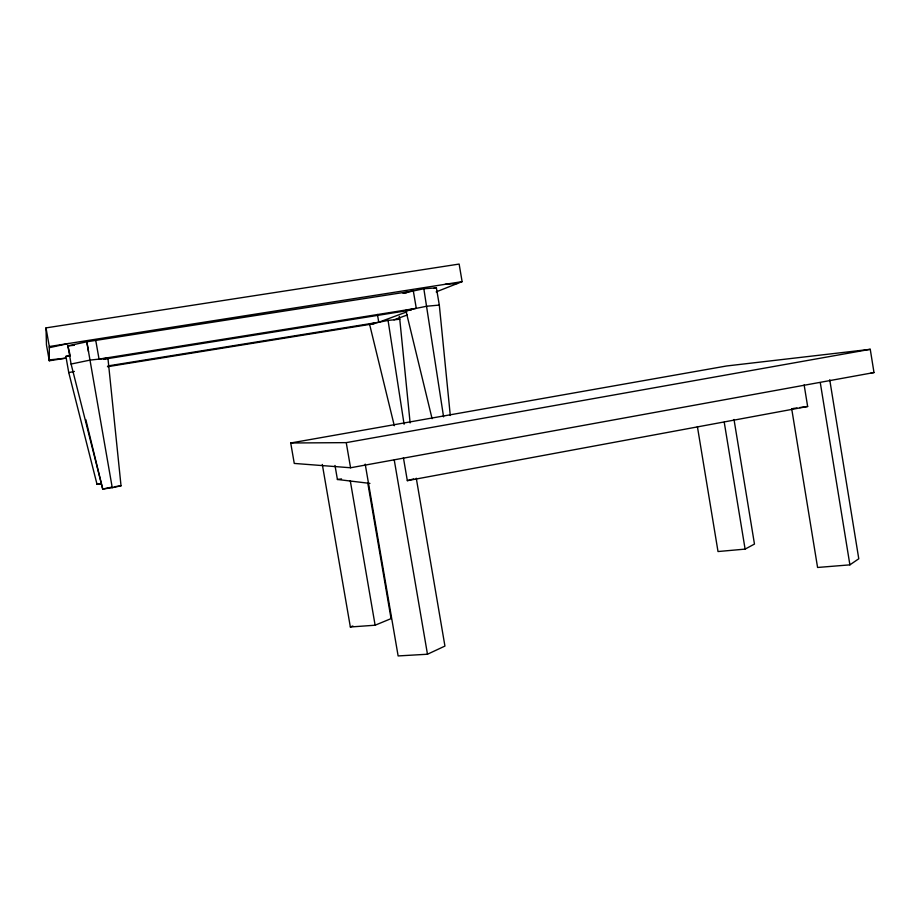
<?xml version="1.0" encoding="UTF-8"?>
<svg xmlns="http://www.w3.org/2000/svg" width="920" height="920" viewBox="0 0 920 920"><rect width="100%" height="100%" fill="white"/><g stroke="black" fill="none" stroke-linecap="round" stroke-linejoin="round"><path stroke-width="1.38" d="M49.289 359.916L65.55 358.19L49.289 360.778L49.312 346.529L46 327.888L459.137 264.063L462.116 281.646L436.16 291.881M791.683 408.687L817.581 567.467L849.896 564.857L858.774 558.773L829.736 379.787M697.394 426.558L718.014 551.54L745.108 549.113L754.469 544.065L734.01 419.497M365.205 464.117L398.13 655.937L427.478 654.235L444.935 646.07L416.277 478.204M322.31 464.45L350.347 626.991L375.118 625.22L391.058 618.631L367.735 482.77M350.347 626.991L352.831 625.98M107.916 365.93L378.764 322.264L406.881 311.834M393.955 319.815L407.387 314.95M403.409 457.711L407.33 480.654L413.724 478.906M49.3 347.691L68.333 343.539M71.093 364.044L102.718 489.06L112.251 487.68L121.026 485.794L107.927 358.144L90.034 360.099L71.093 364.044L67.885 345.897L86.802 341.791L413.322 290.961L416.288 308.338L99.049 359.122L95.841 340.94M111.515 487.186L102.718 489.06L85.801 419.566M101.292 483.724L97.037 484.357L68.758 372.6L65.895 356.385L70.093 355.499M97.037 484.357L100.993 483.529M402.902 293.135L423.844 288.765L436.379 287.856L439.311 305.084L450.294 415.495M433.78 288.397L436.379 287.856M103.879 358.984L107.927 358.144M68.758 372.6L74.37 371.461M432.089 418.68L405.858 310.442L426.811 306.222L439.311 305.084M394.3 425.718L369.541 324.093L388.067 320.413L399.763 319.217L410.124 422.924M407.33 480.654L807.645 406.479L804.137 384.928M350.566 467.762L874 372.554L870.251 349.312L726.524 365.987L290.72 442.991L294.262 463.427L350.566 467.762L346.242 442.635L290.72 442.991M346.242 442.635L870.251 349.312M107.456 366.712L374.084 323.702M405.858 310.442L411.424 309.546M104.121 359.202L410.815 310.074M49.312 346.529L462.116 281.646M114.241 486.784L121.026 485.794M793.005 408.503L796.996 407.951M799.664 407.583L807.645 406.479M334.995 465.462L337.41 479.469L341.527 478.917M369.541 324.093L374.302 323.598M65.895 356.385L69.931 355.971M74.37 345.276L67.885 345.897L70.254 355.626M408.399 310.201L410.952 309.959M871.136 372.807L874 372.554M404.19 293.031L406.743 292.847M445.142 284.314L457.504 283.464M337.41 479.469L369.932 483.402M49.289 360.778L46.46 344.85L46 327.888M88.515 351.612L86.802 341.791L112.251 487.68M350.255 480.608L375.118 625.22M399.291 316.411L399.763 319.217M377.43 314.456L378.764 322.264M394.254 460.034L427.478 654.235M423.844 288.765L443.578 416.863M724.235 422.222L745.108 549.113M820.283 382.628L849.896 564.857M388.067 320.413L404.087 424.258"/></g></svg>
